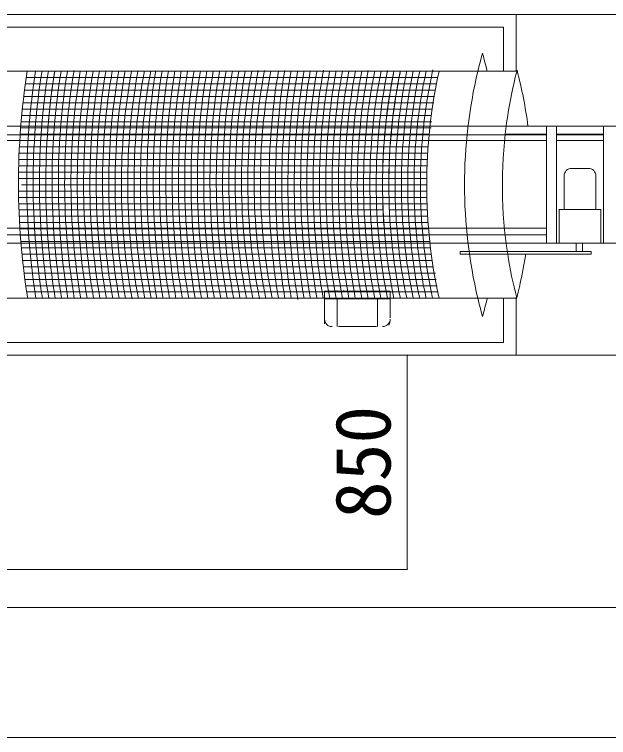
# Model space of a CAD drawing. Units: millimetres, scale not verified. Extents: x -52572 to 20616, y -26431 to 14081.
# Drawn here: x 1947 to 4302, y -24 to 2842 of the extents above; entities that cross this region are included whole.
import ezdxf
from ezdxf.enums import TextEntityAlignment as Align

# ---------------------------------------------------------------- set-up
doc = ezdxf.new("R2010")
doc.units = ezdxf.units.MM
doc.header["$LTSCALE"] = 100
doc.layers.add('F-E_0', color=7, linetype='Continuous', lineweight=18)
doc.styles.add('ＭＳ ゴシック', font='')
doc.styles.get('ＭＳ ゴシック').set_extended_font_data('MS Gothic')

# ---------------------------------------------------------------- blocks, each defined once
blk = doc.blocks.new('_OPEN')
at = {"layer": 'F-E_0'}
blk.add_line((0, 0), (-1, 0), dxfattribs=at)
blk.add_lwpolyline([(-1, 0.17), (0, 0), (-1, -0.17)], dxfattribs=at)

msp = doc.modelspace()

# ---------------------------------------------------------------- linework, layer by layer
at = {"layer": 'F-E_0', "color": 4, "lineweight": 9}
for p, q in [((1899.9, 2842), (3936, 2842)), ((3936, 2842), (3934.9, 2617)), ((1899.7, 2792), (3884.9, 2792)), ((3884.9, 2617), (3884.9, 2792)), ((3940, 2617), (1709, 2617)), ((3624.3, 2592), (1993.6, 2592)), ((3619.5, 2567), (1991.4, 2567)), ((3615.8, 2542), (1986.6, 2542)), ((3612.3, 2517), (1983.5, 2517)), ((3602.3, 2467), (1977.9, 2467)), ((3609.1, 2492), (1980.6, 2492)), ((3598.8, 2442), (1975.4, 2442)), ((3600.9, 2417), (1973.1, 2417)), ((1479.3, 2399), (3909.1, 2399)), ((3598.7, 2392), (1971.1, 2392)), ((3901.8, 2399), (6437.7, 2399)), ((4055.5, 1935), (4055.5, 2399)), ((4095.5, 1935.1), (4095.5, 2399)), ((4281.6, 1935), (4281.6, 2399)), ((3909.1, 2365), (1479.3, 2365)), ((3590.2, 2367), (1969.3, 2367)), ((3590, 2365), (3218.1, 2365)), ((4055.5, 2365), (3886.4, 2365)), ((4055.5, 2367), (3891.8, 2367)), ((4281.6, 2367), (4095.5, 2367)), ((4281.6, 2365), (4095.5, 2365)), ((3891.7, 2342), (1479.3, 2342)), ((3588, 2342), (1977.5, 2342)), ((4055.5, 2342), (3891.7, 2342)), ((4281.6, 2342), (4095.5, 2342)), ((3586, 2317), (1966.3, 2317)), ((3583, 2267), (1963.2, 2267)), ((3584.4, 2292), (1965.2, 2292)), ((1963.5, 2242), (3582, 2242)), ((3581.2, 2217), (1963, 2217)), ((4155.5, 2232), (4221.6, 2232)), ((3580.8, 2192), (1962.8, 2192)), ((4125.5, 2069), (4125.5, 2202)), ((4251.6, 2069), (4251.6, 2202)), ((3580.6, 2167), (1974.3, 2167)), ((3580.8, 2142), (1962.8, 2142)), ((3581.2, 2117), (1963.2, 2117)), ((3582, 2092), (1963.8, 2092)), ((3407.9, 2067), (1964.6, 2067)), ((3583, 2067), (3432.9, 2067)), ((4104.9, 2069), (4271.6, 2069)), ((4105.5, 1935), (4105.5, 2069)), ((4271.6, 1935), (4271.6, 2069)), ((3584.4, 2042), (1965.6, 2042)), ((3586, 2017), (1966.9, 2017)), ((3889.4, 1994.7), (1486, 1994.7)), ((3588, 1992), (1968.4, 1992)), ((3889.4, 1994.7), (4054.8, 1994.7)), ((3891.6, 1969), (1476.6, 1969)), ((1970, 1967), (3581.9, 1967)), ((3590, 1969), (3212.1, 1969)), ((3590, 1969), (3472.6, 1969)), ((4055.3, 1969), (3893.6, 1969)), ((3895.5, 1935), (1479.3, 1935)), ((3592.8, 1942), (1972, 1942)), ((3896.2, 1935), (6437.7, 1935)), ((4173.4, 1902.5), (4173.4, 1935)), ((4198.4, 1902.5), (4198.4, 1935)), ((3595.6, 1917), (1974.1, 1917)), ((3598.8, 1892), (1976.4, 1892)), ((3908.1, 1902.5), (3713.1, 1902.5)), ((3713.1, 1892.5), (3713.1, 1902.5)), ((3901.8, 1892.5), (3713.1, 1892.5)), ((4233.1, 1892.5), (3901.8, 1892.5)), ((4233.1, 1902.5), (3908.1, 1902.5)), ((4233.1, 1892.5), (4233.1, 1902.5)), ((3602.3, 1867), (1979, 1867)), ((3606, 1842), (1981.8, 1842)), ((3615.1, 1817), (1984.8, 1817)), ((3618.7, 1792), (1989.3, 1792)), ((3622.7, 1767), (1991.4, 1767)), ((3226, 1748.4), (3226, 1744.6)), ((3251, 1748.4), (3251, 1744.6)), ((3626.8, 1742), (1995.2, 1742)), ((3436, 1744.8), (3176, 1744.6)), ((3176, 1744.6), (3176.2, 1615.9)), ((3436, 1744.8), (3436.1, 1639.4)), ((3934.9, 1492), (3934.9, 1721.7)), ((3938.1, 1717), (1845.2, 1717)), ((3436.8, 1714.8), (3176.1, 1714.6)), ((3226.1, 1714.6), (3226.2, 1604.6)), ((3386.1, 1714.8), (3386.2, 1604.8)), ((3884.9, 1542), (3884.9, 1717)), ((3381.2, 1604.8), (3231.2, 1604.6)), ((1884.9, 1542), (3884.9, 1542)), ((1834.9, 1492), (3934.9, 1492)), ((-14360.6, 492), (9639.4, 492))]:
    msp.add_line(p, q, dxfattribs=at)
at = {"layer": 'F-E_0'}
for p, q in [((3936.5, 2842), (5193.7, 2842)), ((2762.5, 1492), (3504.4, 1492)), ((3936.5, 1492), (5193.7, 1492)), ((3503.9, 644.5), (3503.9, 1489.5)), ((1714.9, 642), (3504.4, 642)), ((9636.9, -24.1), (-14358.1, -24.1))]:
    msp.add_line(p, q, dxfattribs=at)
at = {"layer": 'F-E_0', "color": 4, "lineweight": 9}
for centre, radius, start, end in [((5672.2, 2167), 1941.5, 164.43, 166.6), ((1931.7, 2167), 1941.5, 13.41, 15.58), ((4829.2, 2172.3), 2866.5, 171.07, 189.14), ((4862.2, 2172.3), 2866.5, 171.07, 189.14), ((4862.2, 2172.3), 2841.5, 170.96, 189.2), ((4862.2, 2172.3), 2816.5, 170.91, 189.32), ((4862.2, 2172.3), 2791.5, 170.91, 189.39), ((4862.2, 2172.3), 2791.5, 170.86, 174.84), ((4862.2, 2172.3), 2766.5, 170.77, 189.43), ((4862.2, 2172.3), 2741.5, 170.7, 189.58), ((4862.2, 2172.3), 2716.5, 170.51, 189.63), ((4862.2, 2172.3), 2691.5, 170.48, 189.77), ((4862.2, 2172.3), 2666.5, 170.38, 189.81), ((4862.2, 2172.3), 2641.5, 170.32, 189.92), ((4862.2, 2172.3), 2616.5, 170.22, 190), ((4862.2, 2172.3), 2591.5, 170.16, 190.13), ((4862.2, 2172.3), 2566.5, 170.02, 190.21), ((4862.2, 2172.3), 2541.5, 169.89, 190.3), ((4862.2, 2172.3), 2516.5, 169.79, 190.42), ((4862.2, 2172.3), 2491.5, 169.73, 190.58), ((4862.2, 2172.3), 2466.5, 169.65, 190.66), ((4862.2, 2172.3), 2441.5, 169.48, 190.78), ((4862.2, 2172.3), 2416.5, 169.39, 190.85), ((5238.2, 2179.9), 2766.5, 170.88, 189.64), ((5238.2, 2179.9), 2741.5, 170.82, 189.73), ((5238.2, 2179.9), 2716.5, 170.74, 189.83), ((5238.2, 2179.9), 2691.5, 170.61, 189.91), ((5238.2, 2179.9), 2666.5, 170.54, 190.01), ((5238.2, 2179.9), 2641.5, 170.48, 190.08), ((5238.2, 2179.9), 2616.5, 170.35, 190.19), ((5238.2, 2179.9), 2591.5, 170.27, 190.26), ((5238.2, 2179.9), 2566.5, 170.17, 190.39), ((5238.2, 2179.9), 2541.5, 170.1, 190.52), ((5238.2, 2179.9), 2516.5, 170.01, 190.58), ((5238.2, 2179.9), 2491.5, 169.89, 190.68), ((5238.2, 2179.9), 2466.5, 169.79, 190.75), ((5238.2, 2179.9), 2441.5, 169.71, 190.89), ((5238.2, 2179.9), 2416.5, 169.61, 191.03), ((5238.2, 2179.9), 2391.5, 169.46, 191.14), ((5238.2, 2179.9), 2366.5, 169.29, 191.32), ((5238.2, 2179.9), 2341.5, 169.17, 191.42), ((5238.2, 2179.9), 2316.5, 169.11, 191.52), ((5672.2, 2167), 2716.5, 170.42, 189.51), ((5747.7, 2169.8), 2766.5, 170.64, 189.43), ((5747.7, 2169.8), 2741.5, 170.59, 189.48), ((5672.2, 2167), 2641.5, 170.23, 189.92), ((5672.2, 2167), 2616.5, 170.07, 189.92), ((5747.7, 2169.8), 2666.5, 170.33, 189.8), ((5672.2, 2167), 2566.5, 169.96, 190.04), ((5672.2, 2167), 2541.5, 169.72, 190.22), ((5672.2, 2167), 2516.5, 169.72, 190.3), ((5672.2, 2167), 2491.5, 169.56, 190.41), ((5672.2, 2167), 2466.5, 169.48, 190.51), ((5672.2, 2167), 2441.5, 169.4, 190.63), ((5672.2, 2167), 2416.5, 169.26, 190.71), ((5672.2, 2167), 2391.5, 169.15, 190.82), ((5672.2, 2167), 2366.5, 168.98, 190.97), ((5672.2, 2167), 2341.5, 168.88, 191.12), ((5672.2, 2167), 2316.5, 168.78, 191.14), ((5672.2, 2167), 2291.5, 168.61, 191.33), ((5672.2, 2167), 2266.5, 168.55, 191.46), ((5672.2, 2167), 2241.5, 168.44, 191.6), ((5672.2, 2167), 2241.5, 168.59, 180.17), ((5672.2, 2167), 2216.5, 168.25, 191.68), ((5672.2, 2167), 2191.5, 168.13, 191.81), ((5672.2, 2167), 2166.5, 168.01, 192.01), ((5672.2, 2167), 2141.5, 167.85, 192.15), ((5672.2, 2167), 2116.5, 167.71, 192.26), ((5672.2, 2167), 2091.5, 167.58, 192.43), ((5672.2, 2167), 2116.5, 167.58, 167.97), ((5672.2, 2167), 1941.5, 166.6, 193.41), ((5672.2, 2167), 1791.5, 165.34, 172.56), ((2205.9, 2167), 1791.5, 7.45, 14.67), ((5672.2, 2167), 2266.5, 168.81, 185.78), ((5672.2, 2167), 1791.5, 172.56, 188.82), ((4155.5, 2202), 30, 90, 180), ((4221.6, 2202), 30, 0, 90), ((5672.2, 2167), 1791.5, 188.82, 194.48), ((2202.9, 2167), 1791.5, 345.53, 351.19), ((5672.2, 2167), 1941.5, 193.41, 195.6), ((1932.1, 2167), 1941.5, 344.41, 346.6), ((3206.1, 1634.6), 30, 180.06, 270.06), ((3406.1, 1634.8), 30, 270.06, 0.06), ((3381.1, 1634.8), 55, 333.32, 0.06)]:
    msp.add_arc(centre, radius, start, end, dxfattribs=at)

# ---------------------------------------------------------------- block references
at = {"layer": 'F-E_0', "xscale": 2.5, "yscale": 2.5}
for p, rotation in [((3503.9, 1492), 90), ((3503.9, 642), 270)]:
    msp.add_blockref('_OPEN', p, dxfattribs=dict(at, rotation=rotation))

# ---------------------------------------------------------------- texts
at = {"layer": 'F-E_0', "style": 'ＭＳ ゴシック'}
msp.add_text('850', height=219.9, rotation=90, dxfattribs=at).set_placement((3503.4, 842), align=Align.BOTTOM_LEFT)

doc.saveas('drawing.dxf')
